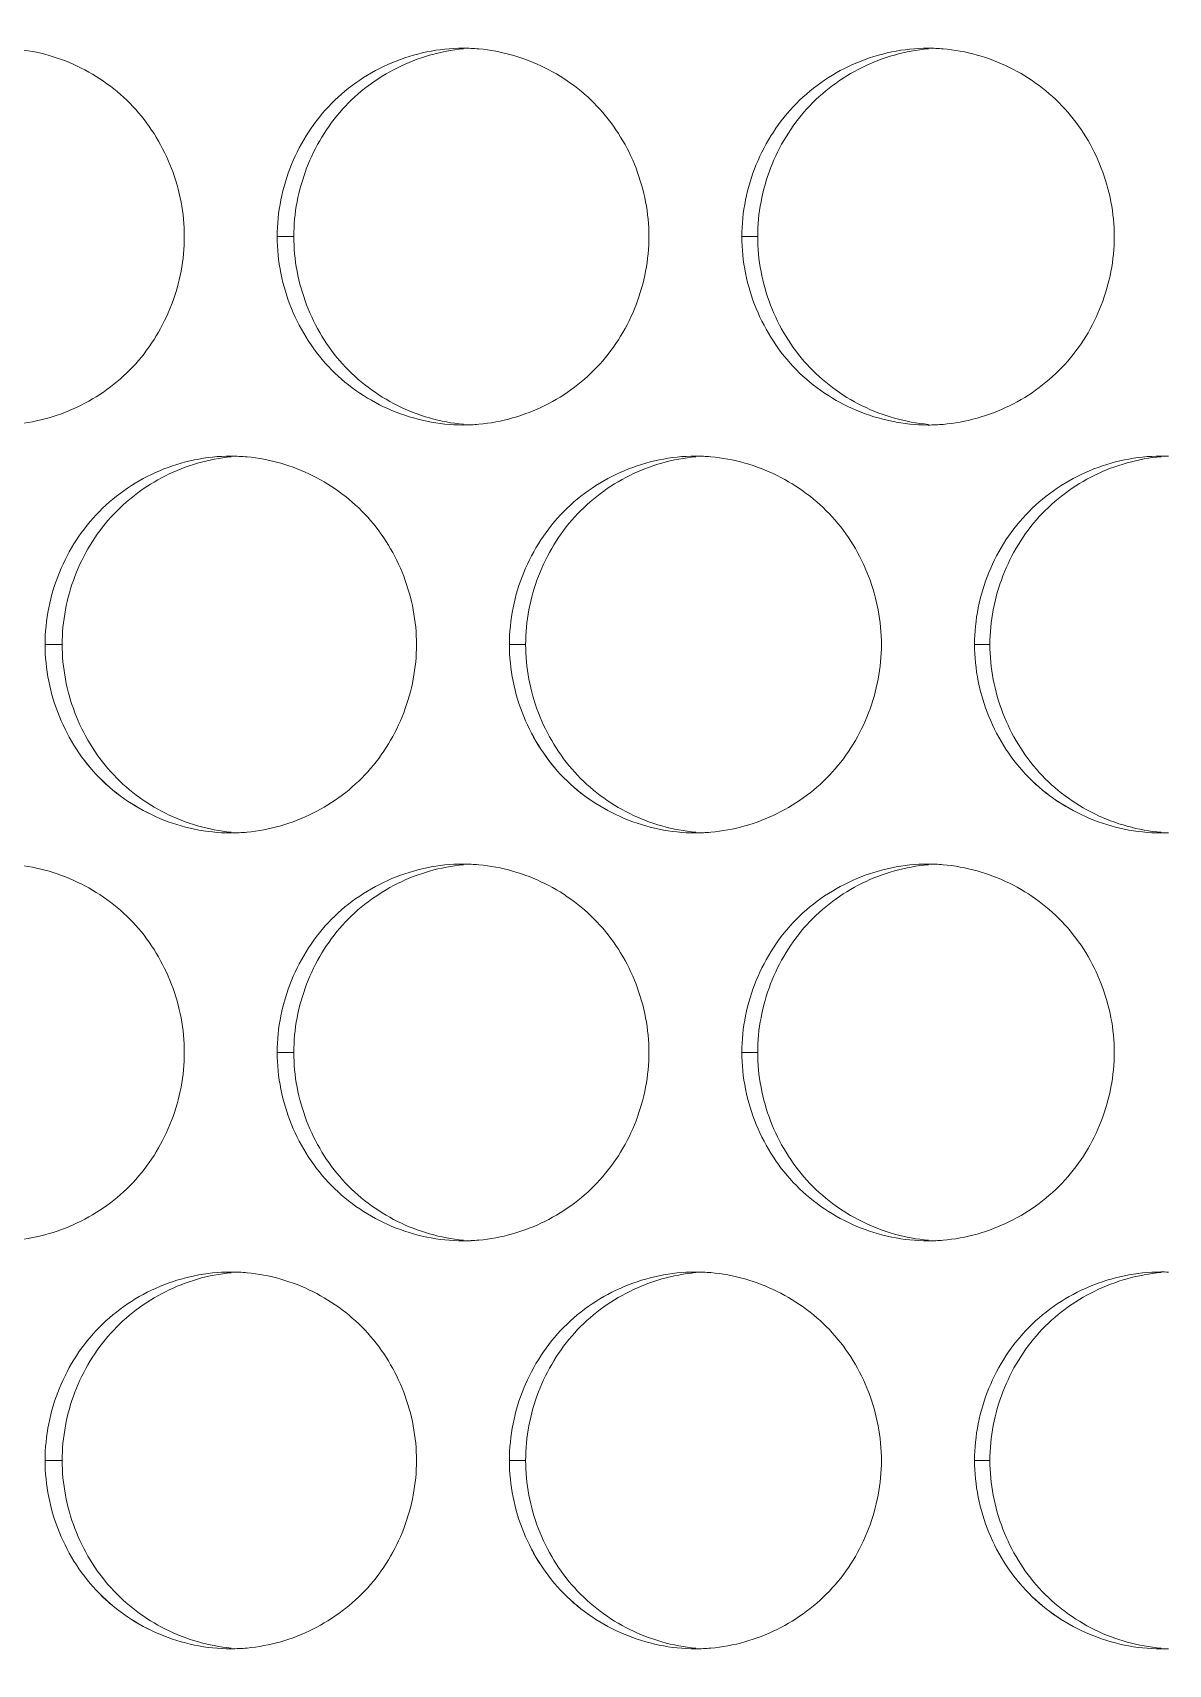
# Model space of a CAD drawing. Header units: millimetres. Extents: x 1177 to 4147, y 93 to 2194.
# Drawn here: x 1667.41 to 1685.49, y 1719.58 to 1745.56 of the extents above; entities that cross this region are included whole.
import ezdxf

# ---------------------------------------------------------------- set-up
doc = ezdxf.new("R2010")
doc.units = ezdxf.units.MM
doc.header["$LTSCALE"] = 0.1
doc.layers.get('0').update_dxf_attribs({"lineweight": 13})
doc.layers.add('标注', color=251, linetype='Continuous', lineweight=9)

msp = doc.modelspace()

# ---------------------------------------------------------------- linework, layer by layer
for radius, start, end in [(196.75, 204.56225, 43.01001), (177.334, 204.90538, 48.55999), (177.047, 204.9052, 48.6494), (168.077, 204.78787, 51.55568), (165.455, 204.70676, 52.44821), (156.5, 204.24844, 55.64881), (156.25, 204.23139, 55.74165), (155.11, 204.1505, 56.16753), (155, 204.14243, 56.20879)]:
    msp.add_arc((1812.49, 1686.895), radius, start, end)
at = {"layer": '标注'}
for p, q in [((1671.569, 1742.313), (1671.304, 1742.313)), ((1678.953, 1742.313), (1678.701, 1742.313)), ((1667.882, 1735.818), (1667.61, 1735.818)), ((1667.882, 1735.818), (1667.61, 1735.818)), ((1675.259, 1735.818), (1675.001, 1735.818)), ((1675.259, 1735.818), (1675.001, 1735.818)), ((1682.649, 1735.818), (1682.405, 1735.818)), ((1682.649, 1735.818), (1682.405, 1735.818)), ((1671.569, 1729.323), (1671.304, 1729.323)), ((1678.953, 1729.323), (1678.701, 1729.323)), ((1667.882, 1722.827), (1667.61, 1722.827)), ((1667.882, 1722.827), (1667.61, 1722.827)), ((1675.259, 1722.827), (1675.001, 1722.827)), ((1675.259, 1722.827), (1675.001, 1722.827)), ((1682.649, 1722.827), (1682.405, 1722.827)), ((1682.649, 1722.827), (1682.405, 1722.827))]:
    msp.add_line(p, q, dxfattribs=at)
for centre, radius, start, end in [((1674.261, 1742.534), 2.779, 87.2969, 89.9961), ((1674.259, 1742.49), 2.823, 84.8233, 87.2973), ((1681.664, 1742.526), 2.787, 87.45, 89.9965), ((1681.662, 1742.484), 2.829, 85.1149, 87.4503), ((1674.261, 1742.093), 2.779, 270.0039, 272.7031), ((1674.259, 1742.136), 2.823, 272.7027, 275.1767), ((1681.664, 1742.1), 2.787, 270.0035, 272.55), ((1681.662, 1742.142), 2.829, 272.5497, 274.8851), ((1670.565, 1736.042), 2.775, 87.2199, 89.9959), ((1670.565, 1736.042), 2.775, 87.2199, 89.9959), ((1670.562, 1735.997), 2.82, 84.6767, 87.2203), ((1670.562, 1735.997), 2.82, 84.6767, 87.2203), ((1677.961, 1736.035), 2.783, 87.3736, 89.9963), ((1677.961, 1736.035), 2.783, 87.3736, 89.9963), ((1677.959, 1735.992), 2.826, 84.9693, 87.374), ((1677.959, 1735.992), 2.826, 84.9693, 87.374), ((1685.369, 1736.027), 2.791, 87.5261, 89.9967), ((1685.369, 1736.027), 2.791, 87.5261, 89.9967), ((1670.565, 1735.593), 2.775, 270.0041, 272.7801), ((1670.565, 1735.593), 2.775, 270.0041, 272.7801), ((1670.562, 1735.638), 2.82, 272.7797, 275.3233), ((1670.562, 1735.638), 2.82, 272.7797, 275.3233), ((1677.961, 1735.601), 2.783, 270.0037, 272.6264), ((1677.961, 1735.601), 2.783, 270.0037, 272.6264), ((1677.959, 1735.644), 2.826, 272.626, 275.0307), ((1677.959, 1735.644), 2.826, 272.626, 275.0307), ((1685.369, 1735.609), 2.791, 270.0033, 272.4739), ((1685.369, 1735.609), 2.791, 270.0033, 272.4739), ((1674.261, 1729.543), 2.779, 87.2969, 89.9961), ((1674.259, 1729.499), 2.823, 84.8233, 87.2973), ((1681.664, 1729.536), 2.787, 87.45, 89.9965), ((1681.662, 1729.494), 2.829, 85.1149, 87.4503), ((1674.261, 1729.102), 2.779, 270.0039, 272.7031), ((1674.259, 1729.146), 2.823, 272.7027, 275.1767), ((1681.664, 1729.11), 2.787, 270.0035, 272.55), ((1681.662, 1729.151), 2.829, 272.5497, 274.8851), ((1670.565, 1723.052), 2.775, 87.2199, 89.9959), ((1670.565, 1723.052), 2.775, 87.2199, 89.9959), ((1670.562, 1723.007), 2.82, 84.6767, 87.2203), ((1670.562, 1723.007), 2.82, 84.6767, 87.2203), ((1677.961, 1723.044), 2.783, 87.3736, 89.9963), ((1677.961, 1723.044), 2.783, 87.3736, 89.9963), ((1677.959, 1723.002), 2.826, 84.9693, 87.374), ((1677.959, 1723.002), 2.826, 84.9693, 87.374), ((1685.369, 1723.037), 2.791, 87.5261, 89.9967), ((1685.369, 1723.037), 2.791, 87.5261, 89.9967), ((1670.565, 1722.603), 2.775, 270.0041, 272.7801), ((1670.565, 1722.603), 2.775, 270.0041, 272.7801), ((1670.562, 1722.648), 2.82, 272.7797, 275.3233), ((1670.562, 1722.648), 2.82, 272.7797, 275.3233), ((1677.961, 1722.611), 2.783, 270.0037, 272.6264), ((1677.961, 1722.611), 2.783, 270.0037, 272.6264), ((1677.959, 1722.653), 2.826, 272.626, 275.0307), ((1677.959, 1722.653), 2.826, 272.626, 275.0307), ((1685.369, 1722.618), 2.791, 270.0033, 272.4739), ((1685.369, 1722.618), 2.791, 270.0033, 272.4739)]:
    msp.add_arc(centre, radius, start, end, dxfattribs=at)
msp.add_spline([(2027.49, 1819.182), (1864.296, 1806.369), (1766.772, 1737.15), (1658.757, 1615.796), (1597.49, 1595.163)], degree=3, dxfattribs=at)
for points, knots in [([(1669.826, 1742.313), (1669.826, 1742.681), (1669.684, 1743.42), (1669.107, 1744.382), (1668.215, 1745.057), (1667.499, 1745.266), (1667.137, 1745.3)], [0, 0, 0, 0, 0.251792, 0.50246, 0.751598, 1, 1, 1, 1]), ([(1674.268, 1745.302), (1673.906, 1745.269), (1673.187, 1745.062), (1672.291, 1744.388), (1671.711, 1743.423), (1671.569, 1742.682), (1671.569, 1742.313)], [0, 0, 0, 0, 0.248358, 0.497446, 0.748118, 1, 1, 1, 1]), ([(1677.221, 1742.313), (1677.221, 1742.682), (1677.078, 1743.424), (1676.496, 1744.388), (1675.597, 1745.062), (1674.877, 1745.269), (1674.514, 1745.302)], [0, 0, 0, 0, 0.251617, 0.502199, 0.751415, 1, 1, 1, 1]), ([(1681.67, 1745.303), (1681.306, 1745.272), (1680.583, 1745.067), (1679.681, 1744.394), (1679.096, 1743.427), (1678.953, 1742.683), (1678.953, 1742.313)], [0, 0, 0, 0, 0.248533, 0.497696, 0.748287, 1, 1, 1, 1]), ([(1684.628, 1742.313), (1684.628, 1742.683), (1684.484, 1743.428), (1683.897, 1744.394), (1682.992, 1745.067), (1682.268, 1745.272), (1681.903, 1745.303)], [0, 0, 0, 0, 0.251451, 0.501952, 0.751242, 1, 1, 1, 1]), ([(1667.137, 1739.326), (1667.499, 1739.36), (1668.215, 1739.569), (1669.107, 1740.244), (1669.684, 1741.206), (1669.826, 1741.945), (1669.826, 1742.313)], [0, 0, 0, 0, 0.248402, 0.49754, 0.748208, 1, 1, 1, 1]), ([(1671.569, 1742.313), (1671.569, 1741.944), (1671.711, 1741.203), (1672.291, 1740.239), (1673.187, 1739.564), (1673.906, 1739.357), (1674.268, 1739.325)], [0, 0, 0, 0, 0.251882, 0.502554, 0.751642, 1, 1, 1, 1]), ([(1674.514, 1739.325), (1674.877, 1739.357), (1675.597, 1739.564), (1676.496, 1740.238), (1677.078, 1741.202), (1677.221, 1741.944), (1677.221, 1742.313)], [0, 0, 0, 0, 0.248585, 0.497801, 0.748383, 1, 1, 1, 1]), ([(1678.953, 1742.313), (1678.953, 1741.943), (1679.096, 1741.199), (1679.681, 1740.233), (1680.583, 1739.559), (1681.306, 1739.355), (1681.67, 1739.323)], [0, 0, 0, 0, 0.251713, 0.502304, 0.751467, 1, 1, 1, 1]), ([(1681.903, 1739.323), (1682.268, 1739.354), (1682.992, 1739.559), (1683.897, 1740.232), (1684.484, 1741.198), (1684.628, 1741.943), (1684.628, 1742.313)], [0, 0, 0, 0, 0.248758, 0.498048, 0.748549, 1, 1, 1, 1]), ([(1670.572, 1738.806), (1670.211, 1738.772), (1669.494, 1738.564), (1668.601, 1737.889), (1668.023, 1736.926), (1667.882, 1736.186), (1667.882, 1735.818)], [0, 0, 0, 0, 0.248267, 0.497316, 0.748031, 1, 1, 1, 1]), ([(1670.572, 1738.806), (1670.211, 1738.772), (1669.494, 1738.564), (1668.601, 1737.889), (1668.023, 1736.926), (1667.882, 1736.186), (1667.882, 1735.818)], [0, 0, 0, 0, 0.248267, 0.497316, 0.748031, 1, 1, 1, 1]), ([(1673.522, 1735.818), (1673.522, 1736.186), (1673.38, 1736.927), (1672.8, 1737.89), (1671.904, 1738.564), (1671.186, 1738.772), (1670.824, 1738.806)], [0, 0, 0, 0, 0.251703, 0.502328, 0.751505, 1, 1, 1, 1]), ([(1673.522, 1735.818), (1673.522, 1736.186), (1673.38, 1736.927), (1672.8, 1737.89), (1671.904, 1738.564), (1671.186, 1738.772), (1670.824, 1738.806)], [0, 0, 0, 0, 0.251703, 0.502328, 0.751505, 1, 1, 1, 1]), ([(1677.968, 1738.807), (1677.605, 1738.775), (1676.884, 1738.569), (1675.985, 1737.895), (1675.402, 1736.93), (1675.259, 1736.187), (1675.259, 1735.818)], [0, 0, 0, 0, 0.248447, 0.497573, 0.748204, 1, 1, 1, 1]), ([(1677.968, 1738.807), (1677.605, 1738.775), (1676.884, 1738.569), (1675.985, 1737.895), (1675.402, 1736.93), (1675.259, 1736.187), (1675.259, 1735.818)], [0, 0, 0, 0, 0.248447, 0.497573, 0.748204, 1, 1, 1, 1]), ([(1680.923, 1735.818), (1680.923, 1736.187), (1680.78, 1736.931), (1680.195, 1737.896), (1679.293, 1738.569), (1678.571, 1738.775), (1678.207, 1738.807)], [0, 0, 0, 0, 0.251533, 0.502074, 0.751327, 1, 1, 1, 1]), ([(1680.923, 1735.818), (1680.923, 1736.187), (1680.78, 1736.931), (1680.195, 1737.896), (1679.293, 1738.569), (1678.571, 1738.775), (1678.207, 1738.807)], [0, 0, 0, 0, 0.251533, 0.502074, 0.751327, 1, 1, 1, 1]), ([(1685.376, 1738.808), (1685.011, 1738.778), (1684.286, 1738.574), (1683.38, 1737.901), (1682.793, 1736.934), (1682.649, 1736.189), (1682.649, 1735.818)], [0, 0, 0, 0, 0.248617, 0.497817, 0.748368, 1, 1, 1, 1]), ([(1685.376, 1738.808), (1685.011, 1738.778), (1684.286, 1738.574), (1683.38, 1737.901), (1682.793, 1736.934), (1682.649, 1736.189), (1682.649, 1735.818)], [0, 0, 0, 0, 0.248617, 0.497817, 0.748368, 1, 1, 1, 1]), ([(1667.882, 1735.818), (1667.882, 1735.45), (1668.023, 1734.709), (1668.601, 1733.746), (1669.494, 1733.072), (1670.211, 1732.864), (1670.572, 1732.83)], [0, 0, 0, 0, 0.251969, 0.502684, 0.751733, 1, 1, 1, 1]), ([(1667.882, 1735.818), (1667.882, 1735.45), (1668.023, 1734.709), (1668.601, 1733.746), (1669.494, 1733.072), (1670.211, 1732.864), (1670.572, 1732.83)], [0, 0, 0, 0, 0.251969, 0.502684, 0.751733, 1, 1, 1, 1]), ([(1670.824, 1732.83), (1671.186, 1732.864), (1671.904, 1733.072), (1672.8, 1733.746), (1673.38, 1734.709), (1673.522, 1735.449), (1673.522, 1735.818)], [0, 0, 0, 0, 0.248495, 0.497672, 0.748297, 1, 1, 1, 1]), ([(1670.824, 1732.83), (1671.186, 1732.864), (1671.904, 1733.072), (1672.8, 1733.746), (1673.38, 1734.709), (1673.522, 1735.449), (1673.522, 1735.818)], [0, 0, 0, 0, 0.248495, 0.497672, 0.748297, 1, 1, 1, 1]), ([(1675.259, 1735.818), (1675.259, 1735.448), (1675.402, 1734.706), (1675.985, 1733.74), (1676.884, 1733.067), (1677.605, 1732.861), (1677.968, 1732.829)], [0, 0, 0, 0, 0.251796, 0.502427, 0.751553, 1, 1, 1, 1]), ([(1675.259, 1735.818), (1675.259, 1735.448), (1675.402, 1734.706), (1675.985, 1733.74), (1676.884, 1733.067), (1677.605, 1732.861), (1677.968, 1732.829)], [0, 0, 0, 0, 0.251796, 0.502427, 0.751553, 1, 1, 1, 1]), ([(1678.207, 1732.829), (1678.571, 1732.861), (1679.293, 1733.066), (1680.195, 1733.74), (1680.78, 1734.705), (1680.923, 1735.448), (1680.923, 1735.818)], [0, 0, 0, 0, 0.248673, 0.497926, 0.748467, 1, 1, 1, 1]), ([(1678.207, 1732.829), (1678.571, 1732.861), (1679.293, 1733.066), (1680.195, 1733.74), (1680.78, 1734.705), (1680.923, 1735.448), (1680.923, 1735.818)], [0, 0, 0, 0, 0.248673, 0.497926, 0.748467, 1, 1, 1, 1]), ([(1682.649, 1735.818), (1682.649, 1735.447), (1682.793, 1734.702), (1683.38, 1733.734), (1684.286, 1733.061), (1685.011, 1732.858), (1685.376, 1732.828)], [0, 0, 0, 0, 0.251632, 0.502183, 0.751383, 1, 1, 1, 1]), ([(1682.649, 1735.818), (1682.649, 1735.447), (1682.793, 1734.702), (1683.38, 1733.734), (1684.286, 1733.061), (1685.011, 1732.858), (1685.376, 1732.828)], [0, 0, 0, 0, 0.251632, 0.502183, 0.751383, 1, 1, 1, 1]), ([(1667.838, 1734.671), (1667.984, 1734.311), (1668.415, 1733.641), (1669.079, 1733.199), (1669.435, 1733.05)], [0, 0, 0, 0, 0.501322, 1, 1, 1, 1]), ([(1675.229, 1734.671), (1675.376, 1734.311), (1675.808, 1733.641), (1676.473, 1733.199), (1676.829, 1733.05)], [0, 0, 0, 0, 0.501161, 1, 1, 1, 1]), ([(1682.633, 1734.671), (1682.78, 1734.311), (1683.213, 1733.64), (1683.879, 1733.199), (1684.236, 1733.05)], [0, 0, 0, 0, 0.501009, 1, 1, 1, 1]), ([(1669.826, 1729.323), (1669.826, 1729.69), (1669.684, 1730.43), (1669.107, 1731.392), (1668.215, 1732.066), (1667.499, 1732.275), (1667.137, 1732.31)], [0, 0, 0, 0, 0.251792, 0.50246, 0.751598, 1, 1, 1, 1]), ([(1674.268, 1732.311), (1673.906, 1732.278), (1673.187, 1732.071), (1672.291, 1731.397), (1671.711, 1730.433), (1671.569, 1729.692), (1671.569, 1729.323)], [0, 0, 0, 0, 0.248358, 0.497446, 0.748118, 1, 1, 1, 1]), ([(1677.221, 1729.323), (1677.221, 1729.692), (1677.078, 1730.434), (1676.496, 1731.398), (1675.597, 1732.072), (1674.877, 1732.278), (1674.514, 1732.311)], [0, 0, 0, 0, 0.251617, 0.502199, 0.751415, 1, 1, 1, 1]), ([(1681.67, 1732.312), (1681.306, 1732.281), (1680.583, 1732.077), (1679.681, 1731.403), (1679.096, 1730.437), (1678.953, 1729.693), (1678.953, 1729.323)], [0, 0, 0, 0, 0.248533, 0.497696, 0.748287, 1, 1, 1, 1]), ([(1684.628, 1729.323), (1684.628, 1729.693), (1684.484, 1730.437), (1683.897, 1731.404), (1682.992, 1732.077), (1682.268, 1732.281), (1681.903, 1732.312)], [0, 0, 0, 0, 0.251451, 0.501952, 0.751242, 1, 1, 1, 1]), ([(1667.137, 1726.335), (1667.499, 1726.37), (1668.215, 1726.579), (1669.107, 1727.254), (1669.684, 1728.216), (1669.826, 1728.955), (1669.826, 1729.323)], [0, 0, 0, 0, 0.248402, 0.49754, 0.748208, 1, 1, 1, 1]), ([(1671.569, 1729.323), (1671.569, 1728.954), (1671.711, 1728.212), (1672.291, 1727.248), (1673.187, 1726.574), (1673.906, 1726.367), (1674.268, 1726.334)], [0, 0, 0, 0, 0.251882, 0.502554, 0.751642, 1, 1, 1, 1]), ([(1674.514, 1726.334), (1674.877, 1726.367), (1675.597, 1726.574), (1676.496, 1727.248), (1677.078, 1728.212), (1677.221, 1728.954), (1677.221, 1729.323)], [0, 0, 0, 0, 0.248585, 0.497801, 0.748383, 1, 1, 1, 1]), ([(1678.953, 1729.323), (1678.953, 1728.953), (1679.096, 1728.209), (1679.681, 1727.242), (1680.583, 1726.569), (1681.306, 1726.364), (1681.67, 1726.333)], [0, 0, 0, 0, 0.251713, 0.502304, 0.751467, 1, 1, 1, 1]), ([(1681.903, 1726.333), (1682.268, 1726.364), (1682.992, 1726.569), (1683.897, 1727.242), (1684.484, 1728.208), (1684.628, 1728.952), (1684.628, 1729.323)], [0, 0, 0, 0, 0.248758, 0.498048, 0.748549, 1, 1, 1, 1]), ([(1670.572, 1725.815), (1670.211, 1725.782), (1669.494, 1725.573), (1668.601, 1724.899), (1668.023, 1723.936), (1667.882, 1723.196), (1667.882, 1722.827)], [0, 0, 0, 0, 0.248267, 0.497316, 0.748031, 1, 1, 1, 1]), ([(1670.572, 1725.815), (1670.211, 1725.782), (1669.494, 1725.573), (1668.601, 1724.899), (1668.023, 1723.936), (1667.882, 1723.196), (1667.882, 1722.827)], [0, 0, 0, 0, 0.248267, 0.497316, 0.748031, 1, 1, 1, 1]), ([(1673.522, 1722.827), (1673.522, 1723.196), (1673.38, 1723.936), (1672.8, 1724.9), (1671.904, 1725.574), (1671.186, 1725.782), (1670.824, 1725.815)], [0, 0, 0, 0, 0.251703, 0.502328, 0.751505, 1, 1, 1, 1]), ([(1673.522, 1722.827), (1673.522, 1723.196), (1673.38, 1723.936), (1672.8, 1724.9), (1671.904, 1725.574), (1671.186, 1725.782), (1670.824, 1725.815)], [0, 0, 0, 0, 0.251703, 0.502328, 0.751505, 1, 1, 1, 1]), ([(1677.968, 1725.817), (1677.605, 1725.784), (1676.884, 1725.579), (1675.985, 1724.905), (1675.402, 1723.94), (1675.259, 1723.197), (1675.259, 1722.827)], [0, 0, 0, 0, 0.248447, 0.497573, 0.748204, 1, 1, 1, 1]), ([(1677.968, 1725.817), (1677.605, 1725.784), (1676.884, 1725.579), (1675.985, 1724.905), (1675.402, 1723.94), (1675.259, 1723.197), (1675.259, 1722.827)], [0, 0, 0, 0, 0.248447, 0.497573, 0.748204, 1, 1, 1, 1]), ([(1680.923, 1722.827), (1680.923, 1723.197), (1680.78, 1723.94), (1680.195, 1724.906), (1679.293, 1725.579), (1678.571, 1725.785), (1678.207, 1725.817)], [0, 0, 0, 0, 0.251533, 0.502074, 0.751327, 1, 1, 1, 1]), ([(1680.923, 1722.827), (1680.923, 1723.197), (1680.78, 1723.94), (1680.195, 1724.906), (1679.293, 1725.579), (1678.571, 1725.785), (1678.207, 1725.817)], [0, 0, 0, 0, 0.251533, 0.502074, 0.751327, 1, 1, 1, 1]), ([(1685.376, 1725.818), (1685.011, 1725.787), (1684.286, 1725.584), (1683.38, 1724.911), (1682.793, 1723.943), (1682.649, 1723.198), (1682.649, 1722.827)], [0, 0, 0, 0, 0.248617, 0.497817, 0.748368, 1, 1, 1, 1]), ([(1685.376, 1725.818), (1685.011, 1725.787), (1684.286, 1725.584), (1683.38, 1724.911), (1682.793, 1723.943), (1682.649, 1723.198), (1682.649, 1722.827)], [0, 0, 0, 0, 0.248617, 0.497817, 0.748368, 1, 1, 1, 1]), ([(1667.882, 1722.827), (1667.882, 1722.459), (1668.023, 1721.719), (1668.601, 1720.756), (1669.494, 1720.082), (1670.211, 1719.873), (1670.572, 1719.84)], [0, 0, 0, 0, 0.251969, 0.502684, 0.751733, 1, 1, 1, 1]), ([(1667.882, 1722.827), (1667.882, 1722.459), (1668.023, 1721.719), (1668.601, 1720.756), (1669.494, 1720.082), (1670.211, 1719.873), (1670.572, 1719.84)], [0, 0, 0, 0, 0.251969, 0.502684, 0.751733, 1, 1, 1, 1]), ([(1670.824, 1719.84), (1671.186, 1719.873), (1671.904, 1720.081), (1672.8, 1720.755), (1673.38, 1721.718), (1673.522, 1722.459), (1673.522, 1722.827)], [0, 0, 0, 0, 0.248495, 0.497672, 0.748297, 1, 1, 1, 1]), ([(1670.824, 1719.84), (1671.186, 1719.873), (1671.904, 1720.081), (1672.8, 1720.755), (1673.38, 1721.718), (1673.522, 1722.459), (1673.522, 1722.827)], [0, 0, 0, 0, 0.248495, 0.497672, 0.748297, 1, 1, 1, 1]), ([(1675.259, 1722.827), (1675.259, 1722.458), (1675.402, 1721.715), (1675.985, 1720.75), (1676.884, 1720.076), (1677.605, 1719.87), (1677.968, 1719.838)], [0, 0, 0, 0, 0.251796, 0.502427, 0.751553, 1, 1, 1, 1]), ([(1675.259, 1722.827), (1675.259, 1722.458), (1675.402, 1721.715), (1675.985, 1720.75), (1676.884, 1720.076), (1677.605, 1719.87), (1677.968, 1719.838)], [0, 0, 0, 0, 0.251796, 0.502427, 0.751553, 1, 1, 1, 1]), ([(1678.207, 1719.838), (1678.571, 1719.87), (1679.293, 1720.076), (1680.195, 1720.749), (1680.78, 1721.715), (1680.923, 1722.458), (1680.923, 1722.827)], [0, 0, 0, 0, 0.248673, 0.497926, 0.748467, 1, 1, 1, 1]), ([(1678.207, 1719.838), (1678.571, 1719.87), (1679.293, 1720.076), (1680.195, 1720.749), (1680.78, 1721.715), (1680.923, 1722.458), (1680.923, 1722.827)], [0, 0, 0, 0, 0.248673, 0.497926, 0.748467, 1, 1, 1, 1]), ([(1682.649, 1722.827), (1682.649, 1722.457), (1682.793, 1721.711), (1683.38, 1720.744), (1684.286, 1720.071), (1685.011, 1719.868), (1685.376, 1719.837)], [0, 0, 0, 0, 0.251632, 0.502183, 0.751383, 1, 1, 1, 1]), ([(1682.649, 1722.827), (1682.649, 1722.457), (1682.793, 1721.711), (1683.38, 1720.744), (1684.286, 1720.071), (1685.011, 1719.868), (1685.376, 1719.837)], [0, 0, 0, 0, 0.251632, 0.502183, 0.751383, 1, 1, 1, 1]), ([(1667.838, 1721.68), (1667.984, 1721.321), (1668.415, 1720.651), (1669.079, 1720.209), (1669.435, 1720.059)], [0, 0, 0, 0, 0.501322, 1, 1, 1, 1]), ([(1675.229, 1721.68), (1675.376, 1721.321), (1675.808, 1720.65), (1676.473, 1720.209), (1676.829, 1720.059)], [0, 0, 0, 0, 0.501161, 1, 1, 1, 1]), ([(1682.633, 1721.68), (1682.78, 1721.321), (1683.213, 1720.65), (1683.879, 1720.209), (1684.236, 1720.059)], [0, 0, 0, 0, 0.501009, 1, 1, 1, 1])]:
    msp.add_open_spline(points, degree=3, knots=knots, dxfattribs=at)
for points in [[(1674.261, 1745.313), (1673.877, 1745.313), (1673.485, 1745.23), (1673.131, 1745.081)], [(1681.664, 1745.313), (1681.278, 1745.313), (1680.886, 1745.23), (1680.531, 1745.081)], [(1673.131, 1745.081), (1672.774, 1744.932), (1672.44, 1744.709), (1672.169, 1744.434)], [(1680.531, 1745.081), (1680.174, 1744.932), (1679.84, 1744.709), (1679.568, 1744.434)], [(1672.169, 1744.434), (1671.897, 1744.157), (1671.679, 1743.819), (1671.532, 1743.46)], [(1679.568, 1744.434), (1679.296, 1744.158), (1679.077, 1743.819), (1678.93, 1743.46)], [(1671.532, 1743.46), (1671.385, 1743.099), (1671.304, 1742.703), (1671.304, 1742.313)], [(1678.93, 1743.46), (1678.782, 1743.099), (1678.701, 1742.703), (1678.701, 1742.313)], [(1671.304, 1742.313), (1671.304, 1741.923), (1671.385, 1741.527), (1671.532, 1741.166)], [(1678.701, 1742.313), (1678.701, 1741.923), (1678.782, 1741.527), (1678.93, 1741.166)], [(1671.532, 1741.166), (1671.679, 1740.807), (1671.897, 1740.469), (1672.169, 1740.192)], [(1678.93, 1741.166), (1679.077, 1740.807), (1679.296, 1740.469), (1679.568, 1740.192)], [(1672.169, 1740.192), (1672.44, 1739.917), (1672.774, 1739.695), (1673.131, 1739.545)], [(1679.568, 1740.192), (1679.84, 1739.917), (1680.174, 1739.694), (1680.531, 1739.545)], [(1673.131, 1739.545), (1673.485, 1739.396), (1673.877, 1739.313), (1674.261, 1739.313)], [(1680.531, 1739.545), (1680.886, 1739.396), (1681.278, 1739.313), (1681.664, 1739.313)], [(1670.565, 1738.818), (1670.18, 1738.818), (1669.789, 1738.735), (1669.435, 1738.586)], [(1670.565, 1738.818), (1670.18, 1738.818), (1669.789, 1738.735), (1669.435, 1738.586)], [(1677.961, 1738.818), (1677.576, 1738.818), (1677.184, 1738.735), (1676.829, 1738.586)], [(1677.961, 1738.818), (1677.576, 1738.818), (1677.184, 1738.735), (1676.829, 1738.586)], [(1685.369, 1738.818), (1684.984, 1738.818), (1684.591, 1738.735), (1684.236, 1738.586)], [(1685.369, 1738.818), (1684.984, 1738.818), (1684.591, 1738.735), (1684.236, 1738.586)], [(1669.435, 1738.586), (1669.079, 1738.436), (1668.745, 1738.214), (1668.474, 1737.938)], [(1669.435, 1738.586), (1669.079, 1738.436), (1668.745, 1738.214), (1668.474, 1737.938)], [(1676.829, 1738.586), (1676.473, 1738.436), (1676.139, 1738.214), (1675.867, 1737.938)], [(1676.829, 1738.586), (1676.473, 1738.436), (1676.139, 1738.214), (1675.867, 1737.938)], [(1684.236, 1738.586), (1683.879, 1738.436), (1683.544, 1738.214), (1683.272, 1737.938)], [(1684.236, 1738.586), (1683.879, 1738.436), (1683.544, 1738.214), (1683.272, 1737.938)], [(1668.474, 1737.938), (1668.202, 1737.662), (1667.984, 1737.324), (1667.838, 1736.965)], [(1668.474, 1737.938), (1668.202, 1737.662), (1667.984, 1737.324), (1667.838, 1736.965)], [(1675.867, 1737.938), (1675.595, 1737.662), (1675.376, 1737.324), (1675.229, 1736.965)], [(1675.867, 1737.938), (1675.595, 1737.662), (1675.376, 1737.324), (1675.229, 1736.965)], [(1683.272, 1737.938), (1682.999, 1737.662), (1682.78, 1737.324), (1682.633, 1736.965)], [(1683.272, 1737.938), (1682.999, 1737.662), (1682.78, 1737.324), (1682.633, 1736.965)], [(1667.838, 1736.965), (1667.69, 1736.604), (1667.61, 1736.208), (1667.61, 1735.818)], [(1667.838, 1736.965), (1667.69, 1736.604), (1667.61, 1736.208), (1667.61, 1735.818)], [(1675.229, 1736.965), (1675.082, 1736.604), (1675.001, 1736.208), (1675.001, 1735.818)], [(1675.229, 1736.965), (1675.082, 1736.604), (1675.001, 1736.208), (1675.001, 1735.818)], [(1682.633, 1736.965), (1682.486, 1736.604), (1682.405, 1736.208), (1682.405, 1735.818)], [(1682.633, 1736.965), (1682.486, 1736.604), (1682.405, 1736.208), (1682.405, 1735.818)], [(1667.61, 1735.818), (1667.61, 1735.428), (1667.69, 1735.032), (1667.838, 1734.671)], [(1667.61, 1735.818), (1667.61, 1735.428), (1667.69, 1735.032), (1667.838, 1734.671)], [(1675.001, 1735.818), (1675.001, 1735.428), (1675.082, 1735.032), (1675.229, 1734.671)], [(1675.001, 1735.818), (1675.001, 1735.428), (1675.082, 1735.032), (1675.229, 1734.671)], [(1682.405, 1735.818), (1682.405, 1735.428), (1682.486, 1735.031), (1682.633, 1734.671)], [(1682.405, 1735.818), (1682.405, 1735.428), (1682.486, 1735.031), (1682.633, 1734.671)], [(1667.838, 1734.671), (1667.984, 1734.312), (1668.202, 1733.973), (1668.474, 1733.697)], [(1675.229, 1734.671), (1675.376, 1734.312), (1675.595, 1733.973), (1675.867, 1733.697)], [(1682.633, 1734.671), (1682.78, 1734.311), (1682.999, 1733.973), (1683.272, 1733.697)], [(1668.474, 1733.697), (1668.745, 1733.422), (1669.079, 1733.199), (1669.435, 1733.05)], [(1675.867, 1733.697), (1676.139, 1733.422), (1676.473, 1733.199), (1676.829, 1733.05)], [(1683.272, 1733.697), (1683.544, 1733.422), (1683.879, 1733.199), (1684.236, 1733.05)], [(1669.435, 1733.05), (1669.789, 1732.901), (1670.18, 1732.818), (1670.565, 1732.818)], [(1669.435, 1733.05), (1669.789, 1732.901), (1670.18, 1732.818), (1670.565, 1732.818)], [(1676.829, 1733.05), (1677.184, 1732.901), (1677.576, 1732.818), (1677.961, 1732.818)], [(1676.829, 1733.05), (1677.184, 1732.901), (1677.576, 1732.818), (1677.961, 1732.818)], [(1684.236, 1733.05), (1684.591, 1732.9), (1684.984, 1732.818), (1685.369, 1732.818)], [(1684.236, 1733.05), (1684.591, 1732.9), (1684.984, 1732.818), (1685.369, 1732.818)], [(1674.261, 1732.323), (1673.877, 1732.323), (1673.485, 1732.24), (1673.131, 1732.091)], [(1681.664, 1732.323), (1681.278, 1732.323), (1680.886, 1732.24), (1680.531, 1732.091)], [(1673.131, 1732.091), (1672.774, 1731.941), (1672.44, 1731.718), (1672.169, 1731.443)], [(1680.531, 1732.091), (1680.174, 1731.941), (1679.84, 1731.719), (1679.568, 1731.443)], [(1672.169, 1731.443), (1671.897, 1731.167), (1671.679, 1730.829), (1671.532, 1730.47)], [(1679.568, 1731.443), (1679.296, 1731.167), (1679.077, 1730.829), (1678.93, 1730.47)], [(1671.532, 1730.47), (1671.385, 1730.109), (1671.304, 1729.713), (1671.304, 1729.323)], [(1678.93, 1730.47), (1678.782, 1730.109), (1678.701, 1729.713), (1678.701, 1729.323)], [(1671.304, 1729.323), (1671.304, 1728.933), (1671.385, 1728.536), (1671.532, 1728.175)], [(1678.701, 1729.323), (1678.701, 1728.933), (1678.782, 1728.536), (1678.93, 1728.175)], [(1671.532, 1728.175), (1671.679, 1727.816), (1671.897, 1727.478), (1672.169, 1727.202)], [(1678.93, 1728.175), (1679.077, 1727.816), (1679.296, 1727.478), (1679.568, 1727.202)], [(1672.169, 1727.202), (1672.44, 1726.927), (1672.774, 1726.704), (1673.131, 1726.554)], [(1679.568, 1727.202), (1679.84, 1726.927), (1680.174, 1726.704), (1680.531, 1726.554)], [(1673.131, 1726.554), (1673.485, 1726.405), (1673.877, 1726.323), (1674.261, 1726.323)], [(1680.531, 1726.554), (1680.886, 1726.405), (1681.278, 1726.323), (1681.664, 1726.323)], [(1670.565, 1725.827), (1670.18, 1725.827), (1669.789, 1725.745), (1669.435, 1725.596)], [(1670.565, 1725.827), (1670.18, 1725.827), (1669.789, 1725.745), (1669.435, 1725.596)], [(1677.961, 1725.827), (1677.576, 1725.827), (1677.184, 1725.745), (1676.829, 1725.596)], [(1677.961, 1725.827), (1677.576, 1725.827), (1677.184, 1725.745), (1676.829, 1725.596)], [(1685.369, 1725.827), (1684.984, 1725.827), (1684.591, 1725.745), (1684.236, 1725.596)], [(1685.369, 1725.827), (1684.984, 1725.827), (1684.591, 1725.745), (1684.236, 1725.596)], [(1669.435, 1725.596), (1669.079, 1725.446), (1668.745, 1725.223), (1668.474, 1724.948)], [(1669.435, 1725.596), (1669.079, 1725.446), (1668.745, 1725.223), (1668.474, 1724.948)], [(1676.829, 1725.596), (1676.473, 1725.446), (1676.139, 1725.223), (1675.867, 1724.948)], [(1676.829, 1725.596), (1676.473, 1725.446), (1676.139, 1725.223), (1675.867, 1724.948)], [(1684.236, 1725.596), (1683.879, 1725.446), (1683.544, 1725.223), (1683.272, 1724.948)], [(1684.236, 1725.596), (1683.879, 1725.446), (1683.544, 1725.223), (1683.272, 1724.948)], [(1668.474, 1724.948), (1668.202, 1724.672), (1667.984, 1724.334), (1667.838, 1723.975)], [(1668.474, 1724.948), (1668.202, 1724.672), (1667.984, 1724.334), (1667.838, 1723.975)], [(1675.867, 1724.948), (1675.595, 1724.672), (1675.376, 1724.334), (1675.229, 1723.975)], [(1675.867, 1724.948), (1675.595, 1724.672), (1675.376, 1724.334), (1675.229, 1723.975)], [(1683.272, 1724.948), (1682.999, 1724.672), (1682.78, 1724.334), (1682.633, 1723.975)], [(1683.272, 1724.948), (1682.999, 1724.672), (1682.78, 1724.334), (1682.633, 1723.975)], [(1667.838, 1723.975), (1667.69, 1723.614), (1667.61, 1723.217), (1667.61, 1722.827)], [(1667.838, 1723.975), (1667.69, 1723.614), (1667.61, 1723.217), (1667.61, 1722.827)], [(1675.229, 1723.975), (1675.082, 1723.614), (1675.001, 1723.217), (1675.001, 1722.827)], [(1675.229, 1723.975), (1675.082, 1723.614), (1675.001, 1723.217), (1675.001, 1722.827)], [(1682.633, 1723.975), (1682.486, 1723.614), (1682.405, 1723.217), (1682.405, 1722.827)], [(1682.633, 1723.975), (1682.486, 1723.614), (1682.405, 1723.217), (1682.405, 1722.827)], [(1667.61, 1722.827), (1667.61, 1722.438), (1667.69, 1722.041), (1667.838, 1721.68)], [(1667.61, 1722.827), (1667.61, 1722.438), (1667.69, 1722.041), (1667.838, 1721.68)], [(1675.001, 1722.827), (1675.001, 1722.438), (1675.082, 1722.041), (1675.229, 1721.68)], [(1675.001, 1722.827), (1675.001, 1722.438), (1675.082, 1722.041), (1675.229, 1721.68)], [(1682.405, 1722.827), (1682.405, 1722.438), (1682.486, 1722.041), (1682.633, 1721.68)], [(1682.405, 1722.827), (1682.405, 1722.438), (1682.486, 1722.041), (1682.633, 1721.68)], [(1667.838, 1721.68), (1667.984, 1721.321), (1668.202, 1720.983), (1668.474, 1720.707)], [(1675.229, 1721.68), (1675.376, 1721.321), (1675.595, 1720.983), (1675.867, 1720.707)], [(1682.633, 1721.68), (1682.78, 1721.321), (1682.999, 1720.983), (1683.272, 1720.707)], [(1668.474, 1720.707), (1668.745, 1720.432), (1669.079, 1720.209), (1669.435, 1720.059)], [(1675.867, 1720.707), (1676.139, 1720.432), (1676.473, 1720.209), (1676.829, 1720.059)], [(1683.272, 1720.707), (1683.544, 1720.432), (1683.879, 1720.209), (1684.236, 1720.059)], [(1669.435, 1720.059), (1669.789, 1719.91), (1670.18, 1719.827), (1670.565, 1719.827)], [(1669.435, 1720.059), (1669.789, 1719.91), (1670.18, 1719.827), (1670.565, 1719.827)], [(1676.829, 1720.059), (1677.184, 1719.91), (1677.576, 1719.827), (1677.961, 1719.827)], [(1676.829, 1720.059), (1677.184, 1719.91), (1677.576, 1719.827), (1677.961, 1719.827)], [(1684.236, 1720.059), (1684.591, 1719.91), (1684.984, 1719.827), (1685.369, 1719.827)], [(1684.236, 1720.059), (1684.591, 1719.91), (1684.984, 1719.827), (1685.369, 1719.827)]]:
    msp.add_open_spline(points, degree=3, dxfattribs=at)

doc.saveas('drawing.dxf')
